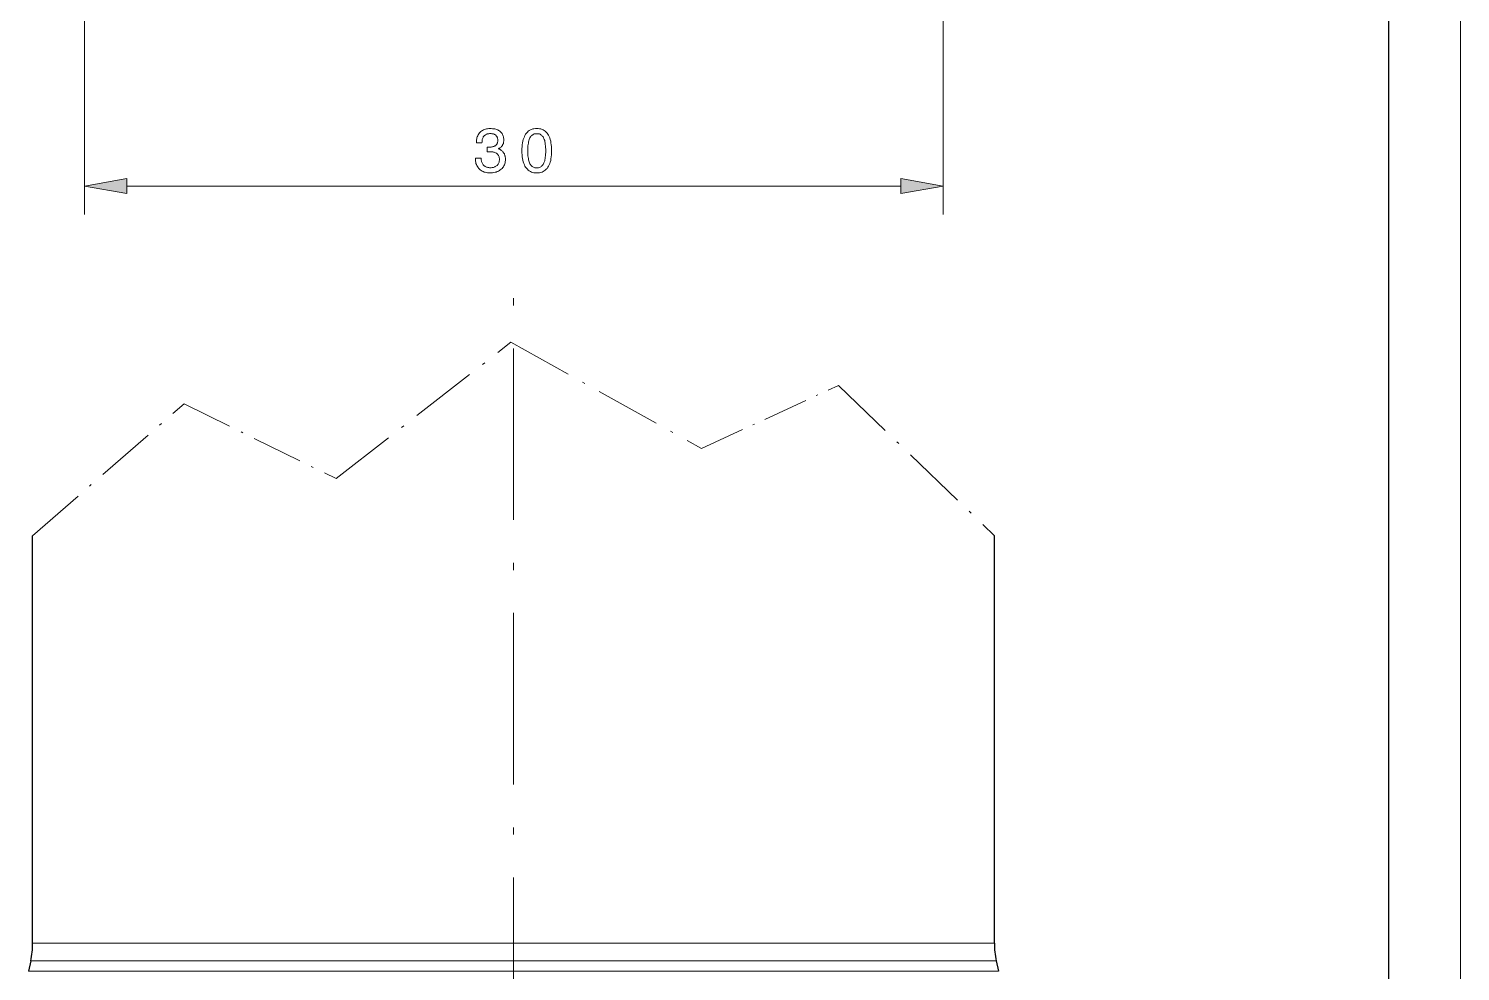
# Model space of a CAD drawing. Extents: x 0 to 297, y 0 to 532.
# Drawn here: x 197 to 297, y 147.3 to 213.3 of the extents above; entities that cross this region are included whole.
import ezdxf

# ---------------------------------------------------------------- set-up
doc = ezdxf.new("R2010")
doc.units = 0
doc.linetypes.add('DASHDOT', pattern=[18.5, 12, -3, 0.5, -3])

msp = doc.modelspace()

# ---------------------------------------------------------------- linework, layer by layer
at = {"color": 7, "lineweight": 13}
for p, q in [((297, 0), (297, 420)), ((203.82, 202.26), (257.91, 202.26)), ((264.44, 149.31), (214.73, 149.31)), ((264.57, 148.08), (214.67, 148.08)), ((264.72, 147.35), (214.6, 147.35))]:
    msp.add_line(p, q, dxfattribs=at)
at = {"color": 7, "lineweight": 30}
for p, q in [((292, 5), (292, 415)), ((197.24, 149.31), (197.24, 177.81)), ((264.44, 149.31), (264.44, 177.81))]:
    msp.add_line(p, q, dxfattribs=at)
at = {"color": 7, "lineweight": 13, "ltscale": 0.385033}
msp.add_line((200.87, 215.66), (200.87, 200.26), dxfattribs=at)
at = {"color": 7, "lineweight": 13, "ltscale": 0.376505}
msp.add_line((260.87, 215.32), (260.87, 200.26), dxfattribs=at)
at = {"color": 7, "linetype": 'DASHDOT', "lineweight": 13}
msp.add_line((230.84, 123.41), (230.84, 194.95), dxfattribs=at)
at = {"color": 7, "linetype": 'DASHDOT', "lineweight": 13, "ltscale": 0.387532}
msp.add_line((218.44, 181.8), (230.66, 191.34), dxfattribs=at)
at = {"color": 7, "linetype": 'DASHDOT', "lineweight": 13, "ltscale": 0.381333}
msp.add_line((230.66, 191.34), (243.98, 183.9), dxfattribs=at)
at = {"color": 7, "linetype": 'DASHDOT', "lineweight": 13, "ltscale": 0.263441}
msp.add_line((243.98, 183.9), (253.54, 188.32), dxfattribs=at)
at = {"color": 7, "linetype": 'DASHDOT', "lineweight": 13, "ltscale": 0.378636}
msp.add_line((253.54, 188.32), (264.44, 177.81), dxfattribs=at)
at = {"color": 7, "linetype": 'DASHDOT', "lineweight": 13, "ltscale": 0.351139}
msp.add_line((197.24, 177.81), (207.82, 187.04), dxfattribs=at)
at = {"color": 7, "linetype": 'DASHDOT', "lineweight": 13, "ltscale": 0.295907}
msp.add_line((207.82, 187.04), (218.44, 181.8), dxfattribs=at)
at = {"color": 7, "lineweight": 13, "ltscale": 0.437283}
msp.add_line((214.73, 149.31), (197.24, 149.31), dxfattribs=at)
at = {"color": 7, "lineweight": 30, "ltscale": 0.01875}
for p, q in [((197.12, 148.08), (196.96, 147.35)), ((264.57, 148.08), (264.72, 147.35))]:
    msp.add_line(p, q, dxfattribs=at)
at = {"color": 7, "lineweight": 13, "ltscale": 0.438936}
msp.add_line((214.67, 148.08), (197.12, 148.08), dxfattribs=at)
at = {"color": 7, "lineweight": 13, "ltscale": 0.440934}
msp.add_line((214.6, 147.35), (196.96, 147.35), dxfattribs=at)
at = {"color": 7, "lineweight": 13}
for points in [[(228.18, 204.2), (228.58, 204.2), (228.58, 204.14), (228.59, 204.08), (228.6, 204.03), (228.61, 203.97), (228.63, 203.92), (228.64, 203.88), (228.67, 203.83), (228.69, 203.79), (228.72, 203.75), (228.75, 203.71), (228.79, 203.68), (228.83, 203.65), (228.87, 203.62), (228.91, 203.6), (228.95, 203.58), (229, 203.57), (229.05, 203.55), (229.11, 203.55), (229.16, 203.54), (229.22, 203.54), (229.28, 203.54), (229.34, 203.55), (229.39, 203.55), (229.44, 203.56), (229.49, 203.58), (229.53, 203.6), (229.57, 203.62), (229.61, 203.64), (229.65, 203.67), (229.69, 203.7), (229.72, 203.73), (229.75, 203.77), (229.77, 203.8), (229.8, 203.84), (229.81, 203.89), (229.83, 203.93), (229.84, 203.98), (229.85, 204.03), (229.86, 204.08), (229.86, 204.13), (229.86, 204.18), (229.85, 204.23), (229.84, 204.27), (229.83, 204.31), (229.81, 204.35), (229.8, 204.39), (229.77, 204.43), (229.75, 204.46), (229.72, 204.49), (229.69, 204.52), (229.65, 204.55), (229.62, 204.57), (229.58, 204.59), (229.53, 204.61), (229.49, 204.63), (229.44, 204.64), (229.39, 204.65), (229.33, 204.66), (229.28, 204.66), (229.22, 204.66), (229.21, 204.66), (229.2, 204.66), (229.19, 204.66), (229.18, 204.66), (229.17, 204.66), (229.17, 204.66), (229.16, 204.66), (229.15, 204.66), (229.14, 204.66), (229.13, 204.66), (229.12, 204.66), (229.11, 204.66), (229.1, 204.66), (229.09, 204.66), (229.08, 204.66), (229.06, 204.66), (229.05, 204.66), (229.04, 204.66), (229.02, 204.66), (229.01, 204.65), (229.01, 204.99), (229.02, 204.99), (229.03, 204.99), (229.03, 204.99), (229.04, 204.99), (229.05, 204.99), (229.06, 204.99), (229.07, 204.99), (229.08, 204.99), (229.09, 204.99), (229.1, 204.99), (229.1, 204.99), (229.11, 204.99), (229.12, 204.99), (229.13, 204.99), (229.14, 204.99), (229.14, 204.99), (229.15, 204.99), (229.16, 204.99), (229.17, 204.99), (229.17, 204.99), (229.23, 204.99), (229.28, 204.99), (229.33, 205), (229.38, 205.01), (229.43, 205.02), (229.47, 205.03), (229.51, 205.05), (229.54, 205.06), (229.58, 205.08), (229.6, 205.1), (229.63, 205.13), (229.66, 205.16), (229.68, 205.18), (229.69, 205.22), (229.71, 205.25), (229.72, 205.29), (229.73, 205.32), (229.74, 205.37), (229.74, 205.41), (229.74, 205.46), (229.74, 205.5), (229.74, 205.54), (229.73, 205.58), (229.72, 205.62), (229.71, 205.66), (229.7, 205.69), (229.68, 205.72), (229.66, 205.75), (229.63, 205.78), (229.61, 205.81), (229.58, 205.83), (229.55, 205.85), (229.52, 205.87), (229.48, 205.88), (229.44, 205.9), (229.4, 205.91), (229.36, 205.92), (229.32, 205.92), (229.27, 205.93), (229.22, 205.93), (229.16, 205.93), (229.11, 205.92), (229.06, 205.91), (229.01, 205.9), (228.97, 205.89), (228.92, 205.87), (228.88, 205.85), (228.85, 205.82), (228.81, 205.8), (228.78, 205.77), (228.75, 205.73), (228.73, 205.69), (228.71, 205.65), (228.69, 205.61), (228.67, 205.57), (228.66, 205.52), (228.65, 205.46), (228.64, 205.41), (228.64, 205.35), (228.63, 205.29), (228.25, 205.29), (228.25, 205.32), (228.25, 205.41), (228.26, 205.49), (228.27, 205.57), (228.29, 205.64), (228.31, 205.71), (228.34, 205.78), (228.38, 205.85), (228.41, 205.91), (228.46, 205.97), (228.51, 206.02), (228.56, 206.07), (228.62, 206.11), (228.68, 206.15), (228.74, 206.19), (228.81, 206.22), (228.88, 206.24), (228.95, 206.26), (229.03, 206.27), (229.11, 206.28), (229.2, 206.28), (229.29, 206.28), (229.37, 206.27), (229.45, 206.26), (229.53, 206.25), (229.6, 206.23), (229.67, 206.21), (229.74, 206.18), (229.8, 206.15), (229.86, 206.11), (229.91, 206.07), (229.96, 206.02), (230, 205.98), (230.04, 205.93), (230.07, 205.87), (230.1, 205.81), (230.12, 205.75), (230.14, 205.69), (230.15, 205.62), (230.16, 205.55), (230.16, 205.47), (230.16, 205.43), (230.16, 205.39), (230.15, 205.35), (230.15, 205.31), (230.14, 205.27), (230.13, 205.24), (230.12, 205.2), (230.1, 205.17), (230.08, 205.14), (230.07, 205.1), (230.05, 205.07), (230.02, 205.05), (230, 205.02), (229.98, 204.99), (229.95, 204.97), (229.92, 204.95), (229.89, 204.92), (229.85, 204.9), (229.82, 204.89), (229.78, 204.87), (229.83, 204.85), (229.88, 204.83), (229.92, 204.81), (229.96, 204.78), (230, 204.76), (230.03, 204.73), (230.07, 204.7), (230.1, 204.66), (230.12, 204.63), (230.15, 204.59), (230.17, 204.56), (230.2, 204.51), (230.21, 204.47), (230.23, 204.43), (230.24, 204.38), (230.26, 204.34), (230.26, 204.29), (230.27, 204.24), (230.27, 204.19), (230.28, 204.13), (230.27, 204.05), (230.26, 203.97), (230.25, 203.89), (230.23, 203.81), (230.2, 203.74), (230.17, 203.67), (230.13, 203.61), (230.09, 203.55), (230.04, 203.49), (229.98, 203.44), (229.92, 203.39), (229.86, 203.34), (229.79, 203.3), (229.71, 203.27), (229.64, 203.24), (229.56, 203.22), (229.47, 203.2), (229.38, 203.19), (229.29, 203.18), (229.2, 203.18), (229.11, 203.18), (229.02, 203.19), (228.94, 203.2), (228.86, 203.22), (228.78, 203.24), (228.71, 203.27), (228.64, 203.31), (228.57, 203.35), (228.51, 203.4), (228.46, 203.45), (228.4, 203.5), (228.36, 203.56), (228.32, 203.63), (228.28, 203.7), (228.25, 203.77), (228.22, 203.84), (228.21, 203.92), (228.19, 204), (228.18, 204.09), (228.18, 204.17)], [(231.43, 204.73), (231.43, 204.87), (231.44, 205.02), (231.45, 205.15), (231.47, 205.28), (231.49, 205.4), (231.52, 205.51), (231.56, 205.61), (231.6, 205.71), (231.64, 205.8), (231.69, 205.88), (231.75, 205.96), (231.81, 206.03), (231.87, 206.09), (231.94, 206.14), (232.02, 206.18), (232.1, 206.22), (232.18, 206.25), (232.27, 206.27), (232.37, 206.28), (232.47, 206.28), (232.57, 206.28), (232.66, 206.27), (232.75, 206.25), (232.84, 206.22), (232.92, 206.18), (232.99, 206.14), (233.06, 206.09), (233.13, 206.03), (233.19, 205.96), (233.24, 205.89), (233.29, 205.81), (233.34, 205.72), (233.38, 205.62), (233.41, 205.51), (233.44, 205.4), (233.46, 205.28), (233.48, 205.15), (233.49, 205.02), (233.5, 204.88), (233.5, 204.73), (233.5, 204.58), (233.49, 204.44), (233.48, 204.3), (233.46, 204.17), (233.44, 204.05), (233.41, 203.94), (233.38, 203.84), (233.34, 203.74), (233.29, 203.65), (233.24, 203.57), (233.19, 203.49), (233.13, 203.43), (233.06, 203.37), (232.99, 203.32), (232.92, 203.27), (232.84, 203.24), (232.75, 203.21), (232.66, 203.19), (232.57, 203.18), (232.47, 203.18), (232.37, 203.18), (232.27, 203.19), (232.18, 203.21), (232.1, 203.24), (232.02, 203.28), (231.94, 203.32), (231.87, 203.37), (231.81, 203.43), (231.75, 203.5), (231.69, 203.57), (231.64, 203.65), (231.6, 203.74), (231.56, 203.84), (231.52, 203.95), (231.49, 204.06), (231.47, 204.18), (231.45, 204.3), (231.44, 204.44), (231.43, 204.58)], [(231.84, 204.73), (231.84, 204.61), (231.85, 204.49), (231.85, 204.38), (231.86, 204.28), (231.88, 204.19), (231.9, 204.1), (231.91, 204.02), (231.94, 203.95), (231.96, 203.88), (231.99, 203.82), (232.02, 203.76), (232.06, 203.72), (232.1, 203.67), (232.14, 203.63), (232.19, 203.6), (232.24, 203.58), (232.29, 203.56), (232.34, 203.54), (232.4, 203.53), (232.47, 203.53), (232.53, 203.53), (232.59, 203.54), (232.65, 203.56), (232.7, 203.58), (232.75, 203.6), (232.79, 203.63), (232.83, 203.67), (232.87, 203.71), (232.91, 203.76), (232.94, 203.82), (232.97, 203.88), (232.99, 203.94), (233.02, 204.02), (233.04, 204.1), (233.05, 204.19), (233.06, 204.28), (233.08, 204.38), (233.08, 204.49), (233.09, 204.6), (233.09, 204.73), (233.09, 204.85), (233.08, 204.96), (233.08, 205.07), (233.06, 205.17), (233.05, 205.27), (233.04, 205.36), (233.02, 205.44), (232.99, 205.51), (232.97, 205.58), (232.94, 205.64), (232.91, 205.69), (232.87, 205.74), (232.83, 205.78), (232.79, 205.82), (232.75, 205.85), (232.7, 205.88), (232.65, 205.9), (232.59, 205.91), (232.53, 205.92), (232.47, 205.92), (232.4, 205.92), (232.34, 205.91), (232.29, 205.9), (232.24, 205.88), (232.19, 205.85), (232.14, 205.82), (232.1, 205.78), (232.06, 205.74), (232.02, 205.69), (231.99, 205.64), (231.96, 205.58), (231.94, 205.51), (231.91, 205.43), (231.9, 205.35), (231.88, 205.26), (231.86, 205.17), (231.85, 205.07), (231.85, 204.96), (231.84, 204.85)], [(203.82, 202.78), (200.87, 202.26), (203.82, 201.74)], [(257.91, 201.74), (260.87, 202.26), (257.91, 202.78)]]:
    msp.add_lwpolyline(points, close=True, dxfattribs=at)
at = {"color": 7, "lineweight": 30}
for centre, start, end in [((191.24, 149.31), 348.1877, 360), ((270.44, 149.31), 180, 191.8123)]:
    msp.add_arc(centre, 6, start, end, dxfattribs=at)
at = {"color": 7, "lineweight": 13}
for points in [[(203.82, 202.78), (200.87, 202.26), (203.82, 202.78), (203.82, 201.74)], [(257.91, 201.74), (260.87, 202.26), (257.91, 201.74), (257.91, 202.78)]]:
    msp.add_solid(points, dxfattribs=at)

doc.saveas('drawing.dxf')
